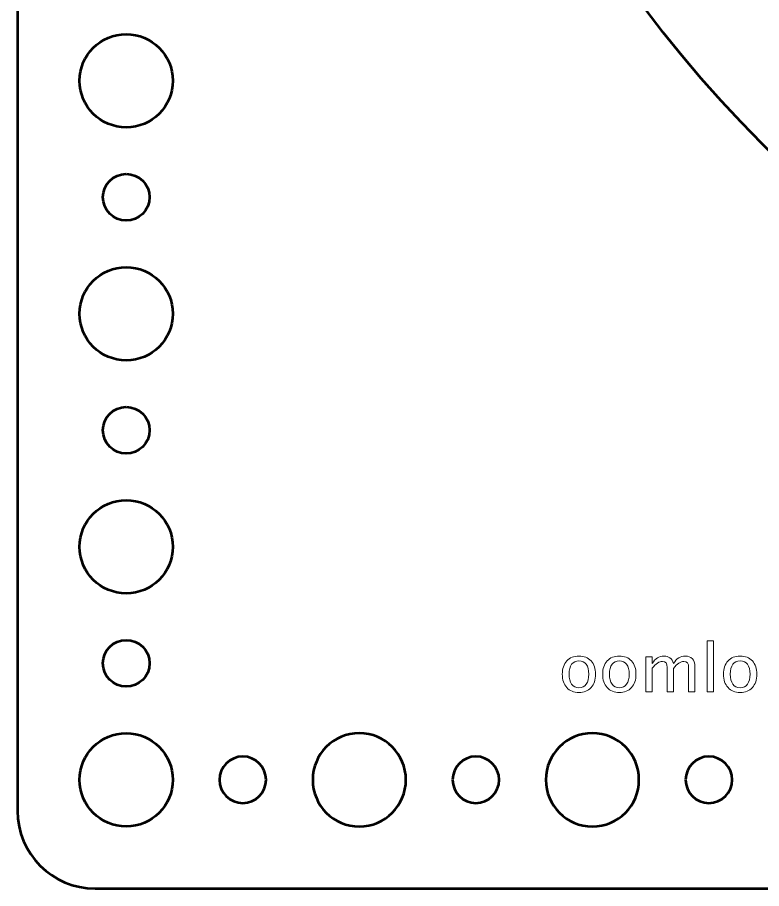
# Model space of a CAD drawing. Header units: centimetres. Extents: x -31.4 to 31.4, y -20.9 to 20.9.
# Drawn here: x -31.45 to -26.66, y -20.95 to -15.34 of the extents above; entities that cross this region are included whole.
import ezdxf

# ---------------------------------------------------------------- set-up
doc = ezdxf.new("R2010")
doc.units = ezdxf.units.CM
doc.header["$MEASUREMENT"] = 0
doc.layers.add('Layer 1', color=7, linetype='Continuous')

msp = doc.modelspace()

# ---------------------------------------------------------------- linework, layer by layer
at = {"layer": 'Layer 1', "lineweight": 53}
for centre, major_axis in [((-20.99977, -10.50023), (0, 8.00023)), ((-30.74999, -15.75001), (0, 0.30001)), ((-30.75, -16.5), (0, 0.15)), ((-30.74999, -17.25001), (0, 0.30001)), ((-30.75, -18), (0, 0.15)), ((-30.74999, -18.75001), (0, 0.30001)), ((-30.75, -19.5), (0, 0.15)), ((-30.74999, -20.25001), (0, 0.30001))]:
    msp.add_ellipse(centre, major_axis=major_axis, ratio=1, dxfattribs=at)
for points, knots in [([(-31.45, -20.45), (-31.45, -20.45), (-31.45, -0.55), (-31.45, -0.55), (-31.45, -0.55), (-31.45, -0.27386), (-31.22614, -0.05), (-30.95, -0.05), (-30.95, -0.05), (-30.95, -0.05), (-11.05, -0.05), (-11.05, -0.05), (-11.05, -0.05), (-10.77386, -0.05), (-10.55, -0.27386), (-10.55, -0.55), (-10.55, -0.55), (-10.55, -0.55), (-10.55, -20.45), (-10.55, -20.45), (-10.55, -20.45), (-10.55, -20.72614), (-10.77386, -20.95), (-11.05, -20.95), (-11.05, -20.95), (-11.05, -20.95), (-30.95, -20.95), (-30.95, -20.95), (-30.95, -20.95), (-31.22614, -20.95), (-31.45, -20.72614), (-31.45, -20.45)], [0, 0, 0, 0, 0.1111111, 0.1111111, 0.1111111, 0.1111111, 0.2222222, 0.2222222, 0.2222222, 0.2222222, 0.3333333, 0.3333333, 0.3333333, 0.3333333, 0.4444444, 0.4444444, 0.4444444, 0.4444444, 0.5555556, 0.5555556, 0.5555556, 0.5555556, 0.6666667, 0.6666667, 0.6666667, 0.6666667, 0.7777778, 0.7777778, 0.7777778, 0.7777778, 1, 1, 1, 1]), ([(-29.55, -20.25), (-29.55, -20.08431), (-29.41569, -19.95), (-29.25, -19.95), (-29.25, -19.95), (-29.08431, -19.95), (-28.95, -20.08431), (-28.95, -20.25), (-28.95, -20.25), (-28.95, -20.41569), (-29.08431, -20.55), (-29.25, -20.55), (-29.25, -20.55), (-29.41569, -20.55), (-29.55, -20.41569), (-29.55, -20.25)], [0, 0, 0, 0, 0.2, 0.2, 0.2, 0.2, 0.4, 0.4, 0.4, 0.4, 0.6, 0.6, 0.6, 0.6, 1, 1, 1, 1]), ([(-28.05, -20.25), (-28.05, -20.08431), (-27.91569, -19.95), (-27.75, -19.95), (-27.75, -19.95), (-27.58431, -19.95), (-27.45, -20.08431), (-27.45, -20.25), (-27.45, -20.25), (-27.45, -20.41569), (-27.58431, -20.55), (-27.75, -20.55), (-27.75, -20.55), (-27.91569, -20.55), (-28.05, -20.41569), (-28.05, -20.25)], [0, 0, 0, 0, 0.2, 0.2, 0.2, 0.2, 0.4, 0.4, 0.4, 0.4, 0.6, 0.6, 0.6, 0.6, 1, 1, 1, 1]), ([(-30.15, -20.25), (-30.15, -20.16716), (-30.08284, -20.1), (-30, -20.1), (-30, -20.1), (-29.91716, -20.1), (-29.85, -20.16716), (-29.85, -20.25), (-29.85, -20.25), (-29.85, -20.33284), (-29.91716, -20.4), (-30, -20.4), (-30, -20.4), (-30.08284, -20.4), (-30.15, -20.33284), (-30.15, -20.25)], [0, 0, 0, 0, 0.2, 0.2, 0.2, 0.2, 0.4, 0.4, 0.4, 0.4, 0.6, 0.6, 0.6, 0.6, 1, 1, 1, 1]), ([(-28.65, -20.25), (-28.65, -20.16716), (-28.58284, -20.1), (-28.5, -20.1), (-28.5, -20.1), (-28.41716, -20.1), (-28.35, -20.16716), (-28.35, -20.25), (-28.35, -20.25), (-28.35, -20.33284), (-28.41716, -20.4), (-28.5, -20.4), (-28.5, -20.4), (-28.58284, -20.4), (-28.65, -20.33284), (-28.65, -20.25)], [0, 0, 0, 0, 0.2, 0.2, 0.2, 0.2, 0.4, 0.4, 0.4, 0.4, 0.6, 0.6, 0.6, 0.6, 1, 1, 1, 1]), ([(-27.15, -20.25), (-27.15, -20.16716), (-27.08284, -20.1), (-27, -20.1), (-27, -20.1), (-26.91716, -20.1), (-26.85, -20.16716), (-26.85, -20.25), (-26.85, -20.25), (-26.85, -20.33284), (-26.91716, -20.4), (-27, -20.4), (-27, -20.4), (-27.08284, -20.4), (-27.15, -20.33284), (-27.15, -20.25)], [0, 0, 0, 0, 0.2, 0.2, 0.2, 0.2, 0.4, 0.4, 0.4, 0.4, 0.6, 0.6, 0.6, 0.6, 1, 1, 1, 1])]:
    msp.add_open_spline(points, degree=3, knots=knots, dxfattribs=at)
at = {"layer": 'Layer 1', "color": 5, "lineweight": 9}
for points, knots in [([(-27.01052, -19.68252), (-27.01052, -19.68252), (-27.01052, -19.35613), (-27.01052, -19.35613), (-27.01052, -19.35613), (-27.01052, -19.35613), (-26.96988, -19.35613), (-26.96988, -19.35613), (-26.96988, -19.35613), (-26.96988, -19.35613), (-26.96988, -19.68252), (-26.96988, -19.68252), (-26.96988, -19.68252), (-26.96988, -19.68252), (-27.01052, -19.68252), (-27.01052, -19.68252)], [0, 0, 0, 0, 0.2, 0.2, 0.2, 0.2, 0.4, 0.4, 0.4, 0.4, 0.6, 0.6, 0.6, 0.6, 1, 1, 1, 1]), ([(-27.83659, -19.6876), (-27.86954, -19.6876), (-27.89564, -19.67709), (-27.91483, -19.65606), (-27.91483, -19.65606), (-27.93409, -19.63504), (-27.94369, -19.60646), (-27.94369, -19.57041), (-27.94369, -19.57041), (-27.94369, -19.53443), (-27.93409, -19.50592), (-27.91483, -19.48497), (-27.91483, -19.48497), (-27.89564, -19.46401), (-27.86954, -19.4535), (-27.83659, -19.4535), (-27.83659, -19.4535), (-27.80364, -19.4535), (-27.77753, -19.46401), (-27.75834, -19.48497), (-27.75834, -19.48497), (-27.73908, -19.50592), (-27.72949, -19.53443), (-27.72949, -19.57041), (-27.72949, -19.57041), (-27.72949, -19.60646), (-27.73908, -19.63504), (-27.75834, -19.65606), (-27.75834, -19.65606), (-27.77753, -19.67709), (-27.80364, -19.6876), (-27.83659, -19.6876)], [0, 0, 0, 0, 0.1111111, 0.1111111, 0.1111111, 0.1111111, 0.2222222, 0.2222222, 0.2222222, 0.2222222, 0.3333333, 0.3333333, 0.3333333, 0.3333333, 0.4444444, 0.4444444, 0.4444444, 0.4444444, 0.5555556, 0.5555556, 0.5555556, 0.5555556, 0.6666667, 0.6666667, 0.6666667, 0.6666667, 0.7777778, 0.7777778, 0.7777778, 0.7777778, 1, 1, 1, 1]), ([(-27.57652, -19.6876), (-27.60947, -19.6876), (-27.63557, -19.67709), (-27.65476, -19.65606), (-27.65476, -19.65606), (-27.67402, -19.63504), (-27.68362, -19.60646), (-27.68362, -19.57041), (-27.68362, -19.57041), (-27.68362, -19.53443), (-27.67402, -19.50592), (-27.65476, -19.48497), (-27.65476, -19.48497), (-27.63557, -19.46401), (-27.60947, -19.4535), (-27.57652, -19.4535), (-27.57652, -19.4535), (-27.54357, -19.4535), (-27.51746, -19.46401), (-27.49827, -19.48497), (-27.49827, -19.48497), (-27.47901, -19.50592), (-27.46942, -19.53443), (-27.46942, -19.57041), (-27.46942, -19.57041), (-27.46942, -19.60646), (-27.47901, -19.63504), (-27.49827, -19.65606), (-27.49827, -19.65606), (-27.51746, -19.67709), (-27.54357, -19.6876), (-27.57652, -19.6876)], [0, 0, 0, 0, 0.1111111, 0.1111111, 0.1111111, 0.1111111, 0.2222222, 0.2222222, 0.2222222, 0.2222222, 0.3333333, 0.3333333, 0.3333333, 0.3333333, 0.4444444, 0.4444444, 0.4444444, 0.4444444, 0.5555556, 0.5555556, 0.5555556, 0.5555556, 0.6666667, 0.6666667, 0.6666667, 0.6666667, 0.7777778, 0.7777778, 0.7777778, 0.7777778, 1, 1, 1, 1]), ([(-27.40577, -19.68252), (-27.40577, -19.68252), (-27.40577, -19.45816), (-27.40577, -19.45816), (-27.40577, -19.45816), (-27.40577, -19.45816), (-27.36513, -19.45816), (-27.36513, -19.45816), (-27.36513, -19.45816), (-27.36513, -19.45816), (-27.36513, -19.50056), (-27.36513, -19.50056), (-27.36513, -19.50056), (-27.3453, -19.46916), (-27.3199, -19.4535), (-27.28879, -19.4535), (-27.28879, -19.4535), (-27.2588, -19.4535), (-27.23841, -19.46916), (-27.22755, -19.50056), (-27.22755, -19.50056), (-27.20829, -19.46888), (-27.18317, -19.45308), (-27.15234, -19.45308), (-27.15234, -19.45308), (-27.13265, -19.45308), (-27.11734, -19.45886), (-27.10641, -19.4705), (-27.10641, -19.4705), (-27.09547, -19.48214), (-27.08997, -19.49844), (-27.08997, -19.5194), (-27.08997, -19.5194), (-27.08997, -19.5194), (-27.08997, -19.68252), (-27.08997, -19.68252), (-27.08997, -19.68252), (-27.08997, -19.68252), (-27.13061, -19.68252), (-27.13061, -19.68252), (-27.13061, -19.68252), (-27.13061, -19.68252), (-27.13061, -19.5261), (-27.13061, -19.5261), (-27.13061, -19.5261), (-27.13061, -19.50056), (-27.14077, -19.48779), (-27.16109, -19.48779), (-27.16109, -19.48779), (-27.18218, -19.48779), (-27.20434, -19.50268), (-27.22755, -19.53252), (-27.22755, -19.53252), (-27.22755, -19.53252), (-27.22755, -19.68252), (-27.22755, -19.68252), (-27.22755, -19.68252), (-27.22755, -19.68252), (-27.26819, -19.68252), (-27.26819, -19.68252), (-27.26819, -19.68252), (-27.26819, -19.68252), (-27.26819, -19.52596), (-27.26819, -19.52596), (-27.26819, -19.52596), (-27.26819, -19.50021), (-27.27849, -19.48736), (-27.29916, -19.48736), (-27.29916, -19.48736), (-27.31969, -19.48736), (-27.34171, -19.50232), (-27.36513, -19.53231), (-27.36513, -19.53231), (-27.36513, -19.53231), (-27.36513, -19.68252), (-27.36513, -19.68252), (-27.36513, -19.68252), (-27.36513, -19.68252), (-27.40577, -19.68252), (-27.40577, -19.68252)], [0, 0, 0, 0, 0.047619, 0.047619, 0.047619, 0.047619, 0.0952381, 0.0952381, 0.0952381, 0.0952381, 0.1428571, 0.1428571, 0.1428571, 0.1428571, 0.1904762, 0.1904762, 0.1904762, 0.1904762, 0.2380952, 0.2380952, 0.2380952, 0.2380952, 0.2857143, 0.2857143, 0.2857143, 0.2857143, 0.3333333, 0.3333333, 0.3333333, 0.3333333, 0.3809524, 0.3809524, 0.3809524, 0.3809524, 0.4285714, 0.4285714, 0.4285714, 0.4285714, 0.4761905, 0.4761905, 0.4761905, 0.4761905, 0.5238095, 0.5238095, 0.5238095, 0.5238095, 0.5714286, 0.5714286, 0.5714286, 0.5714286, 0.6190476, 0.6190476, 0.6190476, 0.6190476, 0.6666667, 0.6666667, 0.6666667, 0.6666667, 0.7142857, 0.7142857, 0.7142857, 0.7142857, 0.7619048, 0.7619048, 0.7619048, 0.7619048, 0.8095238, 0.8095238, 0.8095238, 0.8095238, 0.8571429, 0.8571429, 0.8571429, 0.8571429, 0.9047619, 0.9047619, 0.9047619, 0.9047619, 1, 1, 1, 1]), ([(-26.79886, -19.6876), (-26.83181, -19.6876), (-26.85791, -19.67709), (-26.8771, -19.65606), (-26.8771, -19.65606), (-26.89636, -19.63504), (-26.90596, -19.60646), (-26.90596, -19.57041), (-26.90596, -19.57041), (-26.90596, -19.53443), (-26.89636, -19.50592), (-26.8771, -19.48497), (-26.8771, -19.48497), (-26.85791, -19.46401), (-26.83181, -19.4535), (-26.79886, -19.4535), (-26.79886, -19.4535), (-26.76591, -19.4535), (-26.7398, -19.46401), (-26.72061, -19.48497), (-26.72061, -19.48497), (-26.70135, -19.50592), (-26.69176, -19.53443), (-26.69176, -19.57041), (-26.69176, -19.57041), (-26.69176, -19.60646), (-26.70135, -19.63504), (-26.72061, -19.65606), (-26.72061, -19.65606), (-26.7398, -19.67709), (-26.76591, -19.6876), (-26.79886, -19.6876)], [0, 0, 0, 0, 0.1111111, 0.1111111, 0.1111111, 0.1111111, 0.2222222, 0.2222222, 0.2222222, 0.2222222, 0.3333333, 0.3333333, 0.3333333, 0.3333333, 0.4444444, 0.4444444, 0.4444444, 0.4444444, 0.5555556, 0.5555556, 0.5555556, 0.5555556, 0.6666667, 0.6666667, 0.6666667, 0.6666667, 0.7777778, 0.7777778, 0.7777778, 0.7777778, 1, 1, 1, 1]), ([(-27.83666, -19.65712), (-27.81655, -19.65712), (-27.80089, -19.64957), (-27.78974, -19.6344), (-27.78974, -19.6344), (-27.77866, -19.6193), (-27.77309, -19.59792), (-27.77309, -19.57041), (-27.77309, -19.57041), (-27.77309, -19.54296), (-27.77866, -19.52165), (-27.78974, -19.50656), (-27.78974, -19.50656), (-27.80089, -19.49153), (-27.81655, -19.48398), (-27.83666, -19.48398), (-27.83666, -19.48398), (-27.85684, -19.48398), (-27.8725, -19.49153), (-27.88351, -19.50656), (-27.88351, -19.50656), (-27.89458, -19.52165), (-27.90009, -19.54296), (-27.90009, -19.57041), (-27.90009, -19.57041), (-27.90009, -19.59792), (-27.89458, -19.6193), (-27.88351, -19.6344), (-27.88351, -19.6344), (-27.8725, -19.64957), (-27.85684, -19.65712), (-27.83666, -19.65712)], [0, 0, 0, 0, 0.1111111, 0.1111111, 0.1111111, 0.1111111, 0.2222222, 0.2222222, 0.2222222, 0.2222222, 0.3333333, 0.3333333, 0.3333333, 0.3333333, 0.4444444, 0.4444444, 0.4444444, 0.4444444, 0.5555556, 0.5555556, 0.5555556, 0.5555556, 0.6666667, 0.6666667, 0.6666667, 0.6666667, 0.7777778, 0.7777778, 0.7777778, 0.7777778, 1, 1, 1, 1]), ([(-27.57659, -19.65712), (-27.55648, -19.65712), (-27.54082, -19.64957), (-27.52967, -19.6344), (-27.52967, -19.6344), (-27.51859, -19.6193), (-27.51302, -19.59792), (-27.51302, -19.57041), (-27.51302, -19.57041), (-27.51302, -19.54296), (-27.51859, -19.52165), (-27.52967, -19.50656), (-27.52967, -19.50656), (-27.54082, -19.49153), (-27.55648, -19.48398), (-27.57659, -19.48398), (-27.57659, -19.48398), (-27.59677, -19.48398), (-27.61243, -19.49153), (-27.62344, -19.50656), (-27.62344, -19.50656), (-27.63451, -19.52165), (-27.64002, -19.54296), (-27.64002, -19.57041), (-27.64002, -19.57041), (-27.64002, -19.59792), (-27.63451, -19.6193), (-27.62344, -19.6344), (-27.62344, -19.6344), (-27.61243, -19.64957), (-27.59677, -19.65712), (-27.57659, -19.65712)], [0, 0, 0, 0, 0.1111111, 0.1111111, 0.1111111, 0.1111111, 0.2222222, 0.2222222, 0.2222222, 0.2222222, 0.3333333, 0.3333333, 0.3333333, 0.3333333, 0.4444444, 0.4444444, 0.4444444, 0.4444444, 0.5555556, 0.5555556, 0.5555556, 0.5555556, 0.6666667, 0.6666667, 0.6666667, 0.6666667, 0.7777778, 0.7777778, 0.7777778, 0.7777778, 1, 1, 1, 1]), ([(-26.79893, -19.65712), (-26.77882, -19.65712), (-26.76316, -19.64957), (-26.75201, -19.6344), (-26.75201, -19.6344), (-26.74093, -19.6193), (-26.73536, -19.59792), (-26.73536, -19.57041), (-26.73536, -19.57041), (-26.73536, -19.54296), (-26.74093, -19.52165), (-26.75201, -19.50656), (-26.75201, -19.50656), (-26.76316, -19.49153), (-26.77882, -19.48398), (-26.79893, -19.48398), (-26.79893, -19.48398), (-26.81911, -19.48398), (-26.83477, -19.49153), (-26.84578, -19.50656), (-26.84578, -19.50656), (-26.85685, -19.52165), (-26.86236, -19.54296), (-26.86236, -19.57041), (-26.86236, -19.57041), (-26.86236, -19.59792), (-26.85685, -19.6193), (-26.84578, -19.6344), (-26.84578, -19.6344), (-26.83477, -19.64957), (-26.81911, -19.65712), (-26.79893, -19.65712)], [0, 0, 0, 0, 0.1111111, 0.1111111, 0.1111111, 0.1111111, 0.2222222, 0.2222222, 0.2222222, 0.2222222, 0.3333333, 0.3333333, 0.3333333, 0.3333333, 0.4444444, 0.4444444, 0.4444444, 0.4444444, 0.5555556, 0.5555556, 0.5555556, 0.5555556, 0.6666667, 0.6666667, 0.6666667, 0.6666667, 0.7777778, 0.7777778, 0.7777778, 0.7777778, 1, 1, 1, 1])]:
    msp.add_open_spline(points, degree=3, knots=knots, dxfattribs=at)

doc.saveas('drawing.dxf')
